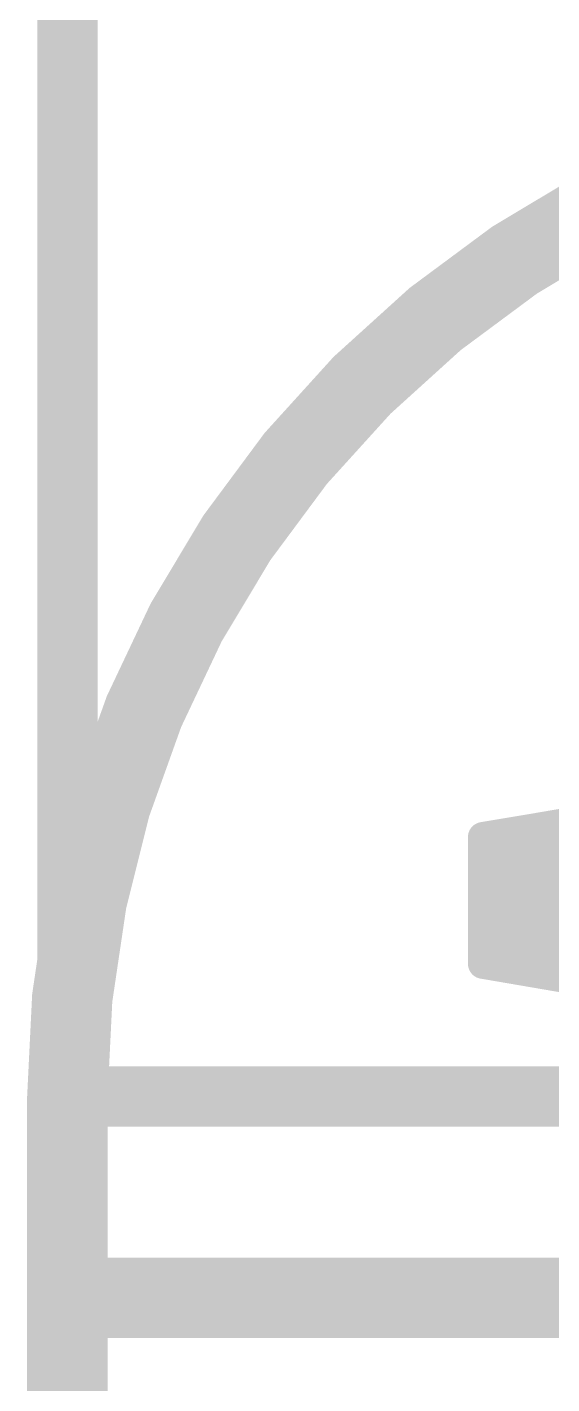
# Model space of a CAD drawing. Extents: x -34 to 73, y -65 to 31.
# Drawn here: x -0.102 to 1.223, y 24.675 to 28.1 of the extents above; entities that cross this region are included whole.
import ezdxf

# ---------------------------------------------------------------- set-up
doc = ezdxf.new("R2010")
doc.units = 0
for name, color, linetype in [('1', 12, 'CONTINUOUS'), ('16', 53, 'CONTINUOUS'), ('20', 53, 'CONTINUOUS'), ('21', 41, 'CONTINUOUS'), ('22', 40, 'CONTINUOUS')]:
    doc.layers.add(name, color=color, linetype=linetype)

msp = doc.modelspace()

# ---------------------------------------------------------------- linework, layer by layer
at = {"layer": '1'}
for points, const_width in [([(0, 30.48), (0, 25.4)], 0.1524), ([(0, 25.4), (5.08, 25.4)], 0.1524), ([(0, 24.892), (4.572, 24.892)], 0.2032), ([(0, 16.002), (0, 24.892)], 0.2032)]:
    msp.add_lwpolyline(points, dxfattribs=dict(at, const_width=const_width))
for points, const_width in [([(0, 25.4381, 1), (0, 25.3619)], 0.0762), ([(-0.0381, 25.4, 1), (0.0381, 25.4)], 0.0762), ([(0, 24.9428, 1), (0, 24.8412)], 0.1016), ([(0.0508, 24.892, 1), (-0.0508, 24.892)], 0.1016)]:
    msp.add_lwpolyline(points, format="xyb", dxfattribs=dict(at, const_width=const_width))
at = {"layer": '16'}
for points, const_width in [([(0, 25.4), (0, 30.48)], 0.1524), ([(5.08, 25.4), (0, 25.4)], 0.1524), ([(4.572, 24.892), (0, 24.892)], 0.2032), ([(0, 24.892), (0, 16.002)], 0.2032)]:
    msp.add_lwpolyline(points, dxfattribs=dict(at, const_width=const_width))
for points, const_width in [([(0, 25.4381, 1), (0, 25.3619)], 0.0762), ([(-0.0381, 25.4, 1), (0.0381, 25.4)], 0.0762), ([(0, 24.9428, 1), (0, 24.8412)], 0.1016), ([(0.0508, 24.892, 1), (-0.0508, 24.892)], 0.1016)]:
    msp.add_lwpolyline(points, format="xyb", dxfattribs=dict(at, const_width=const_width))
at = {"layer": '20'}
for points, const_width in [([(2.54, 27.94, 0.4142), (0, 25.4)], 0.2032), ([(0.0508, 25.4, 1), (-0.0508, 25.4)], 0.1016), ([(-0.0508, 25.4, 1), (0.0508, 25.4)], 0.1016)]:
    msp.add_lwpolyline(points, format="xyb", dxfattribs=dict(at, const_width=const_width))
at = {"layer": '20', "const_width": 0.2032}
msp.add_lwpolyline([(0, 25.4), (0, 5.08)], dxfattribs=at)
at = {"layer": '21', "const_width": 0.076}
for points in [[(1.4026, 26.1154), (1.0526, 26.0554)], [(1.1263, 26.068), (1.991, 26.068)], [(1.0526, 26.0554), (1.0526, 25.7354)], [(1.0526, 25.992), (1.9615, 25.992)], [(1.0526, 25.916), (1.9426, 25.916)], [(1.0526, 25.84), (1.9526, 25.84)], [(1.0526, 25.764), (1.9764, 25.764)], [(1.0526, 25.7354), (1.4026, 25.6754)]]:
    msp.add_lwpolyline(points, dxfattribs=at)
at = {"layer": '21', "const_width": 0.038}
for points in [[(1.1263, 26.087, 1), (1.1263, 26.049)], [(1.0716, 26.0554, 1), (1.0336, 26.0554)], [(1.0494, 26.0741, 1), (1.0558, 26.0366)], [(1.0526, 26.011, 1), (1.0526, 25.973)], [(1.0526, 25.935, 1), (1.0526, 25.897)], [(1.0526, 25.859, 1), (1.0526, 25.821)], [(1.0526, 25.783, 1), (1.0526, 25.745)], [(1.0558, 25.7541, 1), (1.0494, 25.7166)], [(1.0336, 25.7354, 1), (1.0716, 25.7354)]]:
    msp.add_lwpolyline(points, format="xyb", dxfattribs=at)
at = {"layer": '22', "const_width": 0.076}
for points in [[(1.0494, 26.0554), (1.4094, 26.1154)], [(1.1252, 26.068), (1.9978, 26.068)], [(1.0494, 25.7354), (1.0494, 26.0554)], [(1.0494, 25.992), (1.9594, 25.992)], [(1.0494, 25.916), (1.9494, 25.916)], [(1.0494, 25.84), (1.9512, 25.84)], [(1.0494, 25.764), (1.9732, 25.764)], [(1.3994, 25.6754), (1.0494, 25.7354)]]:
    msp.add_lwpolyline(points, dxfattribs=at)
at = {"layer": '22', "const_width": 0.038}
for points in [[(1.1252, 26.087, 1), (1.1252, 26.049)], [(1.0684, 26.0554, 1), (1.0304, 26.0554)], [(1.0463, 26.0741, 1), (1.0525, 26.0366)], [(1.0494, 26.011, 1), (1.0494, 25.973)], [(1.0494, 25.935, 1), (1.0494, 25.897)], [(1.0494, 25.859, 1), (1.0494, 25.821)], [(1.0494, 25.783, 1), (1.0494, 25.745)], [(1.0526, 25.7541, 1), (1.0462, 25.7166)], [(1.0304, 25.7354, 1), (1.0684, 25.7354)]]:
    msp.add_lwpolyline(points, format="xyb", dxfattribs=at)

doc.saveas('drawing.dxf')
